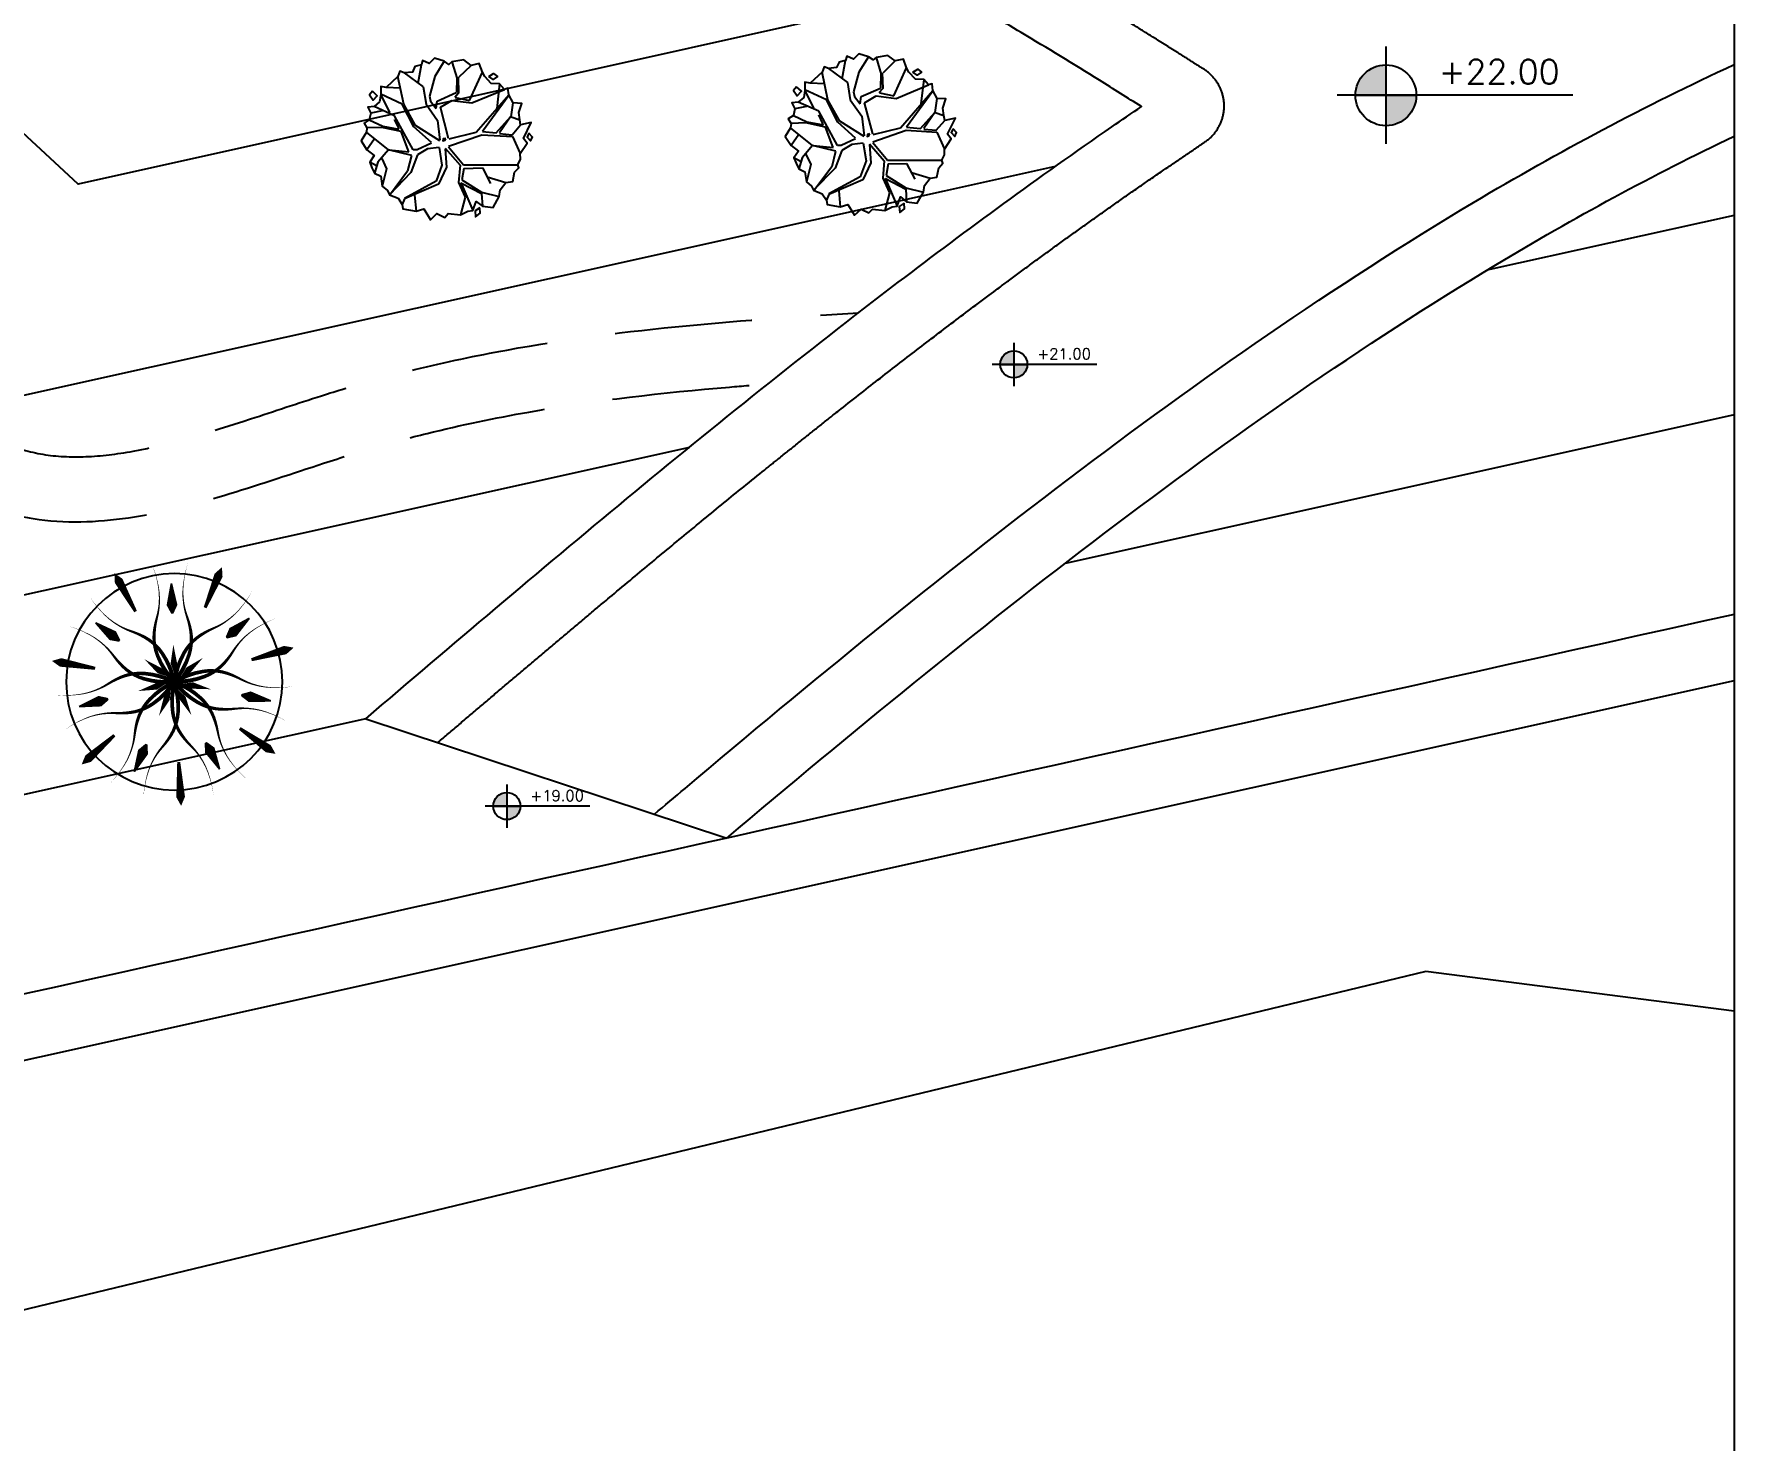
# Model space of a CAD drawing. Header units: millimetres. Extents: x 55520 to 96084, y -58491 to -49645.
# Drawn here: x 56016.4 to 56094.9, y -58036.9 to -57971.9 of the extents above; entities that cross this region are included whole.
import ezdxf
from ezdxf.enums import TextEntityAlignment as Align

# ---------------------------------------------------------------- set-up
doc = ezdxf.new("R2010")
doc.units = ezdxf.units.MM
doc.linetypes.add('HIDDEN', pattern=[9.524999999999999, 6.35, -3.175])
for name, color, linetype in [('Alvenaria Vista', 40, 'Continuous'), ('ARQ-COTAS', 1, 'Continuous'), ('ARQ-SÍMBOLOS', 2, 'Continuous'), ('ARQ-TEXTO2', 2, 'Continuous'), ('Caminhos Principais', 13, 'Continuous'), ('Curvas de Nível', 10, 'Continuous'), ('Limite Terreno', 20, 'Continuous'), ('Limites', 250, 'Continuous'), ('Projeção', 60, 'HIDDEN'), ('Árvores Existentes', 114, 'Continuous')]:
    doc.layers.add(name, color=color, linetype=linetype)
doc.styles.add('ATTR', font='romans.shx', dxfattribs={"width": 0.8, "height": 0.470416260033865})
doc.styles.add('ROMANS', font='romans.shx')

# ---------------------------------------------------------------- blocks, each defined once
blk = doc.blocks.new('Nível_Planta')
at = {"layer": 'ARQ-SÍMBOLOS', "ltscale": 0.1}
h = blk.add_hatch(color=1, dxfattribs=at)
h.dxf.hatch_style = 1
h.paths.add_polyline_path([(-0.2499999999998295, 0), (0, 0), (0, 0.25, 0.4142135623730951)])
h.paths.add_polyline_path([(0.2500000000000568, 0), (0, 0), (0, -0.25, 0.4142135623730952)])
at = {"layer": 'ARQ-SÍMBOLOS', "color": 1}
for p, q in [((0, 0.3999999999999773), (0, -0.3999999999999773)), ((1.5345611638636, 0), (-0.3999999999999773, 0))]:
    blk.add_line(p, q, dxfattribs=at)
at = {"layer": 'ARQ-SÍMBOLOS', "color": 1, "ltscale": 0.1}
blk.add_line((-0.25, 0), (0.25, 0), dxfattribs=at)
at = {"layer": 'ARQ-SÍMBOLOS', "color": 1}
blk.add_circle((0, 0), 0.2499999999999881, dxfattribs=at)
at = {"layer": 'ARQ-TEXTO2', "style": 'ROMANS'}
blk.add_attdef('NIVEL-ACABADO', text='', height=0.2, dxfattribs=at).set_placement((0.4323399719731924, 0.03380018974962695), align=Align.BOTTOM_LEFT)
blk = doc.blocks.new('árvore_media')
for p, q in [((55224.74150543669, -51939.89265414861), (55225.62411279669, -51940.5432243886)), ((55225.38142735669, -51940.37351302861), (55225.53585807668, -51939.52489606861)), ((55226.59154575669, -51939.35229702861), (55226.15370127669, -51940.0623655086)), ((55226.94811407669, -51939.38339974861), (55227.19079951668, -51940.17552646861)), ((55227.28458895669, -51940.08354182861), (55227.83619599669, -51939.54607238861)), ((55227.76454543669, -51941.1655795886), (55228.36030991669, -51939.8643187886)), ((55224.56499599669, -51940.5998349486), (55223.90299535669, -51940.57155974861)), ((55224.71942671669, -51941.33535110861), (55224.45466255669, -51940.0623655086)), ((55225.62411279669, -51940.5432243886), (55225.75652495669, -51941.33535110861)), ((55226.15370127669, -51940.0623655086), (55225.91101583669, -51940.96759302861)), ((55227.16872079669, -51940.7978215086), (55227.19079951668, -51940.11891590861)), ((55227.23495695669, -51940.09064070861), (55227.25703567669, -51940.82615686861)), ((55227.87487887669, -51941.2787405486), (55229.37532943668, -51940.65638534861)), ((55229.15466255668, -51940.40178822861), (55229.02225039669, -51941.53333766861)), ((55224.30017167669, -51941.8728205486), (55223.35138831669, -51941.44851206861)), ((55224.65325071668, -51941.33535110861), (55223.66030991669, -51940.8827072686)), ((55223.66030991669, -51940.9109824686), (55224.05748623668, -51941.73138438861)), ((55225.18283919669, -51942.38201478861), (55224.65325071668, -51941.33535110861)), ((55225.27109391669, -51942.32540422861), (55224.71942671669, -51941.33535110861)), ((55225.75652495669, -51941.33535110861), (55226.28611343668, -51942.09914246861)), ((55225.91101583669, -51940.96759302861), (55225.95511311669, -51941.19391494861)), ((55225.95511311669, -51941.19391494861), (55226.21993743669, -51941.53333766861)), ((55226.21993743669, -51941.53333766861), (55226.26403471669, -51941.19391494861)), ((55226.26403471669, -51941.19391494861), (55227.14670223669, -51940.7978215086)), ((55226.41852559669, -51941.47678726861), (55226.94811407669, -51941.1655795886)), ((55226.79362319669, -51942.91948422861), (55226.41852559669, -51941.47678726861)), ((55226.94811407669, -51941.1655795886), (55227.87487887669, -51941.2787405486)), ((55227.25703567669, -51940.82615686861), (55227.08046607669, -51941.02414342861)), ((55227.10254479669, -51941.02414342861), (55227.76454543669, -51941.1655795886)), ((55228.07346703669, -51942.63661190861), (55229.57391759669, -51940.9109824686)), ((55229.57391759669, -51940.93925766861), (55228.36030991669, -51942.6083367086)), ((55229.68425103668, -51941.9293709486), (55229.77250575669, -51941.2787405486)), ((55223.13072143669, -51942.0708071086), (55223.74856463668, -51942.3536794286)), ((55223.72648591668, -51941.6464986286), (55223.19689743668, -51941.75965958861)), ((55225.16076047669, -51943.4569536686), (55224.30017167669, -51941.8728205486)), ((55224.47674127669, -51942.41028998861), (55224.30017167669, -51942.04253190861)), ((55226.28611343668, -51942.09914246861), (55226.39644687669, -51943.00436998861)), ((55229.00017167669, -51942.66488710861), (55229.66217231669, -51941.9293709486)), ((55229.66217231669, -51941.9293709486), (55229.15466255668, -51942.66488710861)), ((55229.68425103668, -51941.9293709486), (55230.08142735669, -51942.0708071086)), ((55224.01332879669, -51943.4569536686), (55222.99830927669, -51942.63661190861)), ((55223.70440719669, -51942.41028998861), (55223.02038799669, -51942.4385651886)), ((55223.37346703669, -51942.94775942861), (55223.02038799669, -51943.4569536686)), ((55224.60909327669, -51942.6083367086), (55223.70440719669, -51942.41028998861)), ((55223.74856463668, -51942.3536794286), (55224.49875983669, -51942.49517574861)), ((55224.49875983669, -51942.49517574861), (55224.47674127669, -51942.41028998861)), ((55224.96217231669, -51943.5418394286), (55224.60909327669, -51942.6083367086)), ((55225.99927055669, -51943.11747078861), (55225.18283919669, -51942.38201478861)), ((55226.39644687669, -51943.03264518861), (55225.27109391669, -51942.32540422861)), ((55226.79362319669, -51943.28724230861), (55228.33823119669, -51942.74977286861)), ((55226.81570191668, -51942.94775942861), (55228.07346703669, -51942.63661190861)), ((55228.33823119669, -51942.74977286861), (55229.75042703668, -51942.83459846861)), ((55228.36030991669, -51942.6083367086), (55229.00017167669, -51942.66488710861)), ((55229.15466255668, -51942.69316230861), (55229.72834831669, -51942.74977286861)), ((55229.72834831669, -51942.74977286861), (55230.12552463669, -51942.29712902861)), ((55229.75042703668, -51942.83459846861), (55230.10350607669, -51943.62666502861)), ((55224.01332879669, -51943.4569536686), (55223.52789775668, -51944.02275846861)), ((55223.70440719669, -51943.85298694861), (55223.92507407669, -51944.33390598861)), ((55225.09458447669, -51943.7115507886), (55224.01332879669, -51943.4569536686)), ((55224.03540751668, -51943.4569536686), (55224.96217231669, -51943.5418394286)), ((55224.91801487669, -51944.41879174861), (55225.09458447669, -51943.7115507886)), ((55225.35934863669, -51943.68327558861), (55225.05042703669, -51944.50361734861)), ((55225.33726991669, -51943.4569536686), (55225.16076047669, -51943.4569536686)), ((55225.99927055669, -51943.1458061486), (55225.33726991669, -51943.4569536686)), ((55225.82270095668, -51943.40040326861), (55225.35934863669, -51943.68327558861)), ((55226.35228943669, -51943.34379270861), (55225.82270095668, -51943.40040326861)), ((55226.35228943669, -51943.34379270861), (55226.48470159669, -51944.1641946286)), ((55226.63919247669, -51943.3720679086), (55227.32321167669, -51944.1641946286)), ((55226.63919247669, -51943.40040326861), (55226.70536847669, -51944.24902022861)), ((55226.79362319669, -51943.31551750861), (55227.47764239669, -51944.13585926861)), ((55223.46172175668, -51944.1924698286), (55223.15280015668, -51944.02275846861)), ((55223.52789775668, -51944.02275846861), (55223.37346703669, -51944.53189254861)), ((55223.92507407669, -51944.33390598861), (55223.72648591668, -51945.12597254861)), ((55224.05748623668, -51945.55028102861), (55224.89599631669, -51944.41879174861)), ((55225.05042703669, -51944.50361734861), (55224.05748623668, -51945.52200582861)), ((55226.48470159669, -51944.1641946286), (55226.21993743669, -51944.89965062861)), ((55226.70536847669, -51944.24902022861), (55226.33027087669, -51945.0410867886)), ((55227.32321167669, -51944.1641946286), (55227.25703567669, -51944.95626118861)), ((55227.49972111668, -51944.30563078861), (55227.41146639669, -51944.84310022861)), ((55227.47764239669, -51944.13585926861), (55229.99317263669, -51944.13585926861)), ((55227.49972111668, -51944.30563078861), (55228.36030991669, -51944.27735558861)), ((55228.36030991669, -51944.27735558861), (55228.73540751669, -51945.0128115886)), ((55226.21993743669, -51944.89965062861), (55224.76358415669, -51945.69177734861)), ((55226.33027087669, -51945.0410867886), (55224.76358415669, -51945.7200525486)), ((55227.25703567669, -51944.95626118861), (55227.56595727669, -51945.6351667886)), ((55227.36736911669, -51944.95626118861), (55227.91897615669, -51946.25752198861)), ((55227.38938767669, -51944.98453638861), (55228.31615247669, -51945.4654554286)), ((55227.41146639669, -51944.84310022861), (55228.31615247669, -51945.40884486861)), ((55228.31615247669, -51945.40884486861), (55229.13258383669, -51945.60689158861)), ((55228.58097679669, -51944.70166406861), (55229.44150543669, -51944.95626118861)), ((55224.76358415669, -51945.7200525486), (55224.65325071668, -51945.97464966861)), ((55225.22693647669, -51945.55028102861), (55225.29317263669, -51946.2857971886)), ((55227.56595727669, -51945.6351667886), (55227.34529039669, -51946.45550854861)), ((55228.31615247669, -51945.4654554286), (55228.36030991669, -51946.05947526861))]:
    blk.add_line(p, q)
for points in [[(55223.90299535669, -51940.57155974861), (55223.66307727669, -51940.5255975086), (55223.66030991669, -51940.9109824686), (55223.60791055669, -51941.23277830861), (55223.35138831669, -51941.44851206861), (55223.05624335669, -51941.48033670861), (55223.19689743668, -51941.75965958861), (55223.13072143669, -51942.0708071086), (55222.89074319669, -51942.22289158861), (55223.02038799669, -51942.4385651886), (55222.99830927669, -51942.63661190861), (55222.75285647668, -51943.03619462861), (55223.02038799669, -51943.4569536686), (55223.35963023669, -51943.7080013486), (55223.15280015669, -51944.02275846861), (55223.24929679669, -51944.27380614861), (55223.37346703669, -51944.53189254861), (55223.66307727669, -51944.66274054861), (55223.72648591669, -51945.12597254861), (55223.96646415669, -51945.3346074286), (55224.05748623668, -51945.52200582861), (55224.46290447669, -51945.68822790861), (55224.65325071668, -51945.97464966861), (55224.68357135668, -51946.18322438861), (55225.29317263669, -51946.2857971886), (55225.64895887669, -51946.18322438861), (55225.95234575668, -51946.6782810286), (55226.25579279668, -51946.3954087086), (55226.61434639669, -51946.5722189486), (55226.77984655669, -51946.3954087086), (55227.34529039669, -51946.45550854861), (55227.69006735669, -51946.2893466286), (55227.91897615669, -51946.25752198861), (55228.07617423669, -51945.82966406861), (55228.36030991669, -51946.05947526861), (55228.84850831669, -51946.1125363886), (55229.13258383669, -51945.60689158861), (55229.17950863668, -51945.2992333486), (55229.44150543669, -51944.95626118861), (55229.75872911669, -51944.91029894861), (55229.84144911668, -51944.48593030861), (55230.03456271669, -51944.27380614861), (55229.99317263669, -51944.13585926861), (55230.11728271669, -51943.88481158861), (55230.10350607669, -51943.62666502861), (55230.42066959669, -51943.1422567086), (55230.25516943668, -51942.9300723886), (55230.61372303669, -51942.1875175086), (55230.12552463669, -51942.29712902861), (55230.08142735669, -51942.0708071086), (55230.03456271669, -51941.72783494861), (55230.17244943669, -51941.3035264686), (55229.77250575669, -51941.2787405486), (55229.57391759669, -51940.9109824686), (55229.53806223669, -51940.5962855086), (55229.37532943668, -51940.65638534861), (55229.15466255669, -51940.40178822861), (55228.76572815669, -51940.38410118861), (55228.46234127669, -51940.06591494861), (55228.36030991669, -51939.8643187886), (55228.21412111669, -51939.46473606861), (55227.83619599669, -51939.54607238861), (55227.49695375669, -51939.2879258286), (55226.94811407669, -51939.38339974861), (55226.80739983669, -51939.50011014861), (55226.59154575669, -51939.35229702861), (55226.14545935669, -51939.2172378286), (55225.89723919669, -51939.46473606861), (55225.59379215669, -51939.3232999086), (55225.53585807668, -51939.52489606861), (55225.23523855668, -51939.60623238861), (55225.12490511669, -51939.85373062861), (55224.74150543669, -51939.89265414861), (55224.54568463669, -51939.81835654861), (55224.45466255669, -51940.0623655086)], [(55228.65268751669, -51940.0623655086), (55228.87335439669, -51939.92092934861), (55229.04986383668, -51940.0623655086), (55228.85127567669, -51940.20380166861)], [(55223.27691023669, -51940.73772166861), (55223.13896335669, -51940.91453190861), (55223.30446351669, -51941.16209030861), (55223.49757711669, -51940.94990598861)], [(55226.66121103668, -51942.91948422861), (55226.55087759669, -51942.94775942861), (55226.52885903669, -51943.03264518861), (55226.61711375669, -51943.00436998861)], [(55230.50344975669, -51942.68257414861), (55230.42066959669, -51942.8593843886), (55230.58616975669, -51943.03619462861), (55230.66888975669, -51942.8593843886)], [(55228.23890703668, -51946.12312454861), (55228.01830031669, -51946.26456070861), (55228.04031887669, -51946.54749318861), (55228.26098575669, -51946.37772166861)]]:
    blk.add_lwpolyline(points, close=True)
at = {"style": 'ATTR', "width": 0.8, "flags": 9}
blk.add_attdef('ESTCODE', (55226.66121103668, -51942.91948422861), '', height=1.583206656000007e-05, dxfattribs=at)
blk = doc.blocks.new('tree 24')
at = {"flags": 128}
for points in [[(0, 0, 0.1, 0.08317695594695063, -0.09358984156401431), (-0.3396875094622374, 0.6250600342173129, 0.08317695594695063, 0.07, -0.1206317726676947), (-0.3790990011766553, 1.178753437357955, 0.07, 0.04943313029214821, -0.04298178090384141), (-0.2957643866539001, 1.498500943300314, 0.04943313029214821, 0.03, 0.04550626810400364), (-0.2185584446415305, 1.80097050324548, 0.03, 0.01654751941133939, 0.06549508129568554), (-0.2064771931618452, 2.229842395754531, 0.01654751941133939, 0, 0.053115242807668), (-0.3159650871530175, 2.746639209566638, 0, 0, 0)], [(0, 0, 0.1, 0.08317695594695063, 0.09358984156401431), (0.3844825783744454, 0.5985489096492529, 0.08317695594695063, 0.07, 0.1206317726676947), (0.4642746085301042, 1.147878393530846, 0.07, 0.04943313029214821, 0.04298178090384141), (0.4045429909601808, 1.472863407805562, 0.04943313029214821, 0.03, -0.04550626810400364), (0.3496602782979608, 1.780168598517776, 0.03, 0.01654751941133939, -0.06549508129568554), (0.3689704583957791, 2.208775847218931, 0.01654751941133939, 0, -0.053115242807668), (0.515953429043293, 2.716183525510132, 0, 0, 0)], [(-1.101116828620434, 2.649776423000731, 0, 0.2, 0), (-1.022240563295782, 2.459965075948276, 0.2, 0.07, 0), (-0.7119736755266786, 1.713325061486103, 0, 0, 0)], [(0.04684025887399912, 1.575548978638835, 0.05, 0.25, 0), (0.05278352927416563, 1.775460653589107, 0.25, 0.04, 0), (0.06764170620590448, 2.275239839334972, 0, 0, 0)], [(1.385143516585231, 2.512996381265111, 0, 0.2, 0), (1.285921577364206, 2.332982994732447, 0.2, 0.07, 0), (0.895623148418963, 1.624884139862843, 0, 0, 0)], [(0, 0, 0.09999999999999999, 0.08317695594695061, 0.09358984156401431), (-0.2282434143126011, 0.6737897237762809, 0.08317695594695061, 0.06999999999999999, 0.1206317726676947), (-0.607976982370019, 1.078674976713955, 0.06999999999999999, 0.0494331302921482, 0.04298178090384141), (-0.8993025524541736, 1.234599759802222, 0.0494331302921482, 0.03, -0.04550626810400364), (-1.173782236874104, 1.383292378857732, 0.03, 0.01654751941133938, -0.06549508129568554), (-1.496841176413, 1.665621934458613, 0.01654751941133938, 0, -0.053115242807668), (-1.80190609022975, 2.096901361830533, 0, 0, 0)], [(0, 4.656612873077393e-10, 0.1, 0.08317695594695063, -0.09358984156401431), (0.2768999151885509, 0.655296946875751, 0.08317695594695063, 0.07, -0.1206317726676947), (0.6852221861481667, 1.031332282349467, 0.07, 0.04943313029214821, -0.04298178090384141), (0.9871691344305873, 1.165537965483963, 0.04943313029214821, 0.03, 0.04550626810400364), (1.271786476485431, 1.293762616347522, 0.03, 0.01654751941133939, 0.06549508129568554), (1.614624560810626, 1.551714363973588, 0.01654751941133939, 0, 0.053115242807668), (1.950407995842397, 1.959532990120351, 0, 0, 0)], [(-1.202609369531274, 1.018959909677505, 0.05, 0.25, 0), (-1.355201042257249, 1.148249436286278, 0.25, 0.04, 0), (-1.736680221743882, 1.471473252633587, 0, 0, 0)], [(0, 0, 0.1, 0.08317695594695063, -0.09358984156401431), (-0.7004833109676838, 0.1241401676088572, 0.08317695594695063, 0.07, -0.1206317726676947), (-1.157950908876956, 0.4385492131114006, 0.07, 0.04943313029214821, -0.04298178090384141), (-1.355981293134391, 0.7030621478334069, 0.04943313029214821, 0.03, 0.04550626810400364), (-1.544324399903417, 0.9520108690485358, 0.03, 0.01654751941133939, 0.06549508129568554), (-1.872097410261631, 1.228853623382747, 0.01654751941133939, 0, 0.053115242807668), (-2.344410014338791, 1.465470083989203, 0, 0, 0)], [(0, 2.328306436538696e-10, 0.1, 0.08317695594695063, 0.09358984156401431), (0.7076853476464748, 0.07258855667896569, 0.08317695594695063, 0.07, 0.1206317726676947), (1.186917949467897, 0.3527059669140726, 0.07, 0.04943313029214821, 0.04298178090384141), (1.403759410604835, 0.6020308679435402, 0.04943313029214821, 0.03, -0.04550626810400364), (1.609801471233368, 0.8365415532607585, 0.03, 0.01654751941133939, -0.06549508129568554), (1.956939812749624, 1.088676494779065, 0.01654751941133939, 0, -0.053115242807668), (2.445289493538439, 1.290124093415216, 0, 0, 0)], [(1.2610182184726, 0.9457175332354382, 0.05, 0.25, 0), (1.421021028421819, 1.065713788499124, 0.25, 0.04, 0), (1.821028051897883, 1.365704422933049, 0, 0, 0)], [(-2.758213741704822, 0.7912207749905065, 0, 0.2, 0), (-2.560634708032012, 0.7345432833535597, 0.2, 0.07, 0), (-1.783439798280597, 0.5115972694475204, 0, 0, 0)], [(0.005332109518349171, 0.2138108565704897, 0, 0.15, 0), (0.01066421996802092, 0.4276217116275802, 0.15, 0, 0), (0.02148289047181606, 0.8614366977708414, 0, 0, 0)], [(-0.1638395423069596, 0.1374777001328766, 0, 0.15, 0), (-0.3276790836825967, 0.2749553993344307, 0.15, 0, 0), (-0.6601039674133062, 0.5538929966278374, 0, 0, 0)], [(0.1704885764047503, 0.1291400791378692, 0, 0.15, 0), (0.340977150015533, 0.2582801553653553, 0.15, 0, 0), (0.6868926947936416, 0.5203009984688833, 0, 0, 0)], [(2.828362543135881, 0.4838788082124665, 0, 0.2, 0), (2.625758543610573, 0.4492171338060871, 0.2, 0.07, 0), (1.828797474503517, 0.3128723182016984, 0, 0, 0)], [(0, 0, 0.1, 0.08317695594695063, 0.09358984156401431), (-0.6690974598750472, 0.2416531355120242, 0.08317695594695063, 0.07, 0.1206317726676947), (-1.222409503534436, 0.1972073025535792, 0.07, 0.04943313029214821, 0.04298178090384141), (-1.525954930111766, 0.06665731268003583, 0.04943313029214821, 0.03, -0.04550626810400364), (-1.813342785462737, -0.05523121426813304, 0.03, 0.01654751941133939, -0.06549508129568554), (-2.23550087492913, -0.1317792655900121, 0.01654751941133939, 0, -0.053115242807668), (-2.762893571518362, -0.1013902947306633, 0, 0, 0)], [(0, 0, 0.09999999999999999, 0.08317695594695061, -0.09358984156401431), (-0.5338008916005492, -0.4702597772702575, 0.08317695594695061, 0.06999999999999999, -0.1206317726676947), (-1.064842163585126, -0.6318915141746402, 0.06999999999999999, 0.0494331302921482, -0.04298178090384141), (-1.395116628147662, -0.6217967858538032, 0.0494331302921482, 0.03, 0.04550626810400364), (-1.707182583399117, -0.6138323675841093, 0.03, 0.01654751941133938, 0.06549508129568554), (-2.12799009308219, -0.6974869919940829, 0.01654751941133938, 0, 0.053115242807668), (-2.607466383837163, -0.9192279055714607, 0, 0, 0)], [(9.313225746154785e-10, -4.656612873077393e-10, 0.1, 0.08317695594695063, 0.09358984156401431), (-0.6061074715107679, -0.3724531945772469, 0.08317695594695063, 0.07, 0.1206317726676947), (-0.9163427362218499, -0.8327614939771593, 0.07, 0.04943313029214821, 0.04298178090384141), (-1.003532121889293, -1.151479451917112, 0.04943313029214821, 0.03, -0.04550626810400364), (-1.087419230490923, -1.452164577785879, 0.03, 0.01654751941133939, -0.06549508129568554), (-1.290782818570733, -1.829947992227972, 0.01654751941133939, 0, -0.053115242807668), (-1.643365840427577, -2.223332992754877, 0, 0, 0)], [(0, 0, 0.1, 0.08317695594695063, -0.09358984156401431), (0.03484448697417974, -0.710544517962262, 0.08317695594695063, 0.07, -0.1206317726676947), (-0.1698855506256223, -1.226505042053759, 0.07, 0.04943313029214821, -0.04298178090384141), (-0.3837006874382496, -1.478430056013167, 0.04943313029214821, 0.03, 0.04550626810400364), (-0.5844974601641297, -1.71744731022045, 0.03, 0.01654751941133939, 0.06549508129568554), (-0.7814628323540092, -2.09860567538999, 0.01654751941133939, 0, 0.053115242807668), (-0.9070473834872246, -2.611728532705456, 0, 0, 0)], [(-0.2096366761252284, -0.04237896937411278, 0, 0.15, 0), (-0.4192733531817794, -0.08475793700199574, 0.15, 0, 0), (-0.8446190739050508, -0.1707434289855883, 0, 0, 0)], [(0, 0, 0.1, 0.08317695594695063, 0.09358984156401431), (-0.08670619409531355, -0.706094671972096, 0.08317695594695063, 0.07, 0.1206317726676947), (0.0797488009557128, -1.235643899999559, 0.07, 0.04943313029214821, 0.04298178090384141), (0.2745708422735333, -1.502528702840209, 0.04943313029214821, 0.03, -0.04550626810400364), (0.4573531830683351, -1.755588395521045, 0.03, 0.01654751941133939, -0.06549508129568554), (0.6259210268035531, -2.150128557346761, 0.01654751941133939, 0, -0.053115242807668), (0.7136498866602778, -2.671060599386692, 0, 0, 0)], [(0, 0, 0.1, 0.08317695594695063, -0.09358984156401431), (0.6849760562181473, 0.1920818919315934, 0.08317695594695063, 0.07, -0.1206317726676947), (1.233557091094553, 0.1072968821972609, 0.07, 0.04943313029214821, -0.04298178090384141), (1.52674416359514, -0.04509887378662825, 0.04943313029214821, 0.03, 0.04550626810400364), (1.804450241848826, -0.187674910761416, 0.03, 0.01654751941133939, 0.06549508129568554), (2.219881089404225, -0.294886234216392, 0.01654751941133939, 0, 0.053115242807668), (2.748084076680243, -0.3031415399163961, 0, 0, 0)], [(9.313225746154785e-10, 0, 0.1, 0.08317695594695063, -0.09358984156401431), (0.5772512564435601, -0.4157747449353337, 0.08317695594695063, 0.07, -0.1206317726676947), (0.8529983470216393, -0.8975352579727769, 0.07, 0.04943313029214821, -0.04298178090384141), (0.9166496973484755, -1.22177534038201, 0.04943313029214821, 0.03, 0.04550626810400364), (0.9783261716365814, -1.527789399959147, 0.03, 0.01654751941133939, 0.06549508129568554), (1.153521880507469, -1.919431482441723, 0.01654751941133939, 0, 0.053115242807668), (1.476396798156202, -2.33754430571571, 0, 0, 0)], [(0, 9.313225746154785e-10, 0.1, 0.08317695594695063, 0.09358984156401431), (0.4979866156354547, -0.5080324583686888, 0.08317695594695063, 0.07, 0.1206317726676947), (1.015787865966558, -0.7080612457357347, 0.07, 0.04943313029214821, 0.04298178090384141), (1.345916362479329, -0.7221431937068701, 0.04943313029214821, 0.03, -0.04550626810400364), (1.657729323022068, -0.7370183430612087, 0.03, 0.01654751941133939, -0.06549508129568554), (2.071293573826551, -0.8512184615246952, 0.01654751941133939, 0, -0.053115242807668), (2.533272693865001, -1.107425093185157, 0, 0, 0)], [(0.2072636689990759, -0.05277581221889704, 0, 0.15, 0), (0.4145273333415389, -0.1055516264168546, 0.15, 0, 0), (0.8350582914426923, -0.212631965870969, 0, 0, 0)], [(-1.546469612978399, -0.3049267547903582, 0.05, 0.25, 0), (-1.742691586725414, -0.3436170275090262, 0.25, 0.04, 0), (-2.233246521092951, -0.4403427065117285, 0, 0, 0)], [(-0.0975731173530221, -0.1903234085766599, 0, 0.15, 0), (-0.1951462356373668, -0.3806468163384125, 0.15, 0, 0), (-0.3931187894195318, -0.7668065697653219, 0, 0, 0)], [(0.08796499017626047, -0.1949504400836304, 0, 0.15, 0), (0.1759299784898758, -0.3899008793523535, 0.15, 0, 0), (0.3544079614803195, -0.7854487224249169, 0, 0, 0)], [(1.525623740628362, -0.3962585035478696, 0.05, 0.25, 0), (1.719200710766017, -0.4465372971026227, 0.25, 0.04, 0), (2.203143132850528, -0.5722342798253521, 0, 0, 0)], [(-2.338319449685514, -1.663140254910104, 0, 0.2, 0), (-2.170818689279258, -1.544004584546201, 0.2, 0.07, 0), (-1.511939377523959, -1.075373701634817, 0, 0, 0)], [(2.14176688529551, -1.909609376103617, 0, 0.2, 0), (1.988345769234002, -1.772818391094916, 0.2, 0.07, 0), (1.384850000962615, -1.234738739556633, 0, 0, 0)], [(-0.7258066954091191, -1.399197352002375, 0.05, 0.25, 0), (-0.8178998222574592, -1.576732858899049, 0.25, 0.03999999999999999, 0), (-1.048132639378309, -2.020571624743752, 0, 0, 0)], [(0.6414034683257341, -1.439843804924749, 0.05, 0.25, 0), (0.7227871911600232, -1.62253668892663, 0.25, 0.04, 0), (0.9262464977800846, -2.079268897767179, 0, 0, 0)], [(-0.1576229184865952, -2.865122750285082, 0, 0.2, 0), (-0.1463319212198257, -2.659885506960563, 0.2, 0.06999999999999999, 0), (-0.1019177669659257, -1.852566340821795, 0, 0, 0)]]:
    blk.add_lwpolyline(points, format="xyseb", dxfattribs=at)
blk.add_circle((0, 0), 2.5)

msp = doc.modelspace()

# ---------------------------------------------------------------- linework, layer by layer
at = {"layer": 'Alvenaria Vista'}
msp.add_open_spline([(56094.92612865249, -57998.68221172806), (56031.34003288219, -58012.79891323464), (55967.7539371119, -58026.91561474122), (55904.16784134159, -58041.0323162478), (55893.91596421917, -58041.95878050558), (55883.66408709675, -58042.88524476337), (55873.41220997434, -58043.81170902117), (55861.01885438722, -58041.57253954795), (55848.62549880009, -58039.33337007472), (55836.23214321297, -58037.09420060149), (55828.33628042483, -58029.43784348386), (55820.44041763672, -58021.78148636623), (55812.54455484862, -58014.1251292486), (55812.78534374695, -57957.12472756385), (55813.02613264527, -57900.12432587911), (55813.2669215436, -57843.12392419438), (55812.74481686131, -57823.78181938421), (55812.22271217903, -57804.43971457404), (55811.70060749674, -57785.09760976387)], degree=3, knots=[20.32241631602053, 20.32241631602053, 20.32241631602053, 20.32241631602053, 21.30537573406695, 21.30537573406695, 21.30537573406695, 22.30537573406695, 22.30537573406695, 22.30537573406695, 23.30537573406695, 23.30537573406695, 23.30537573406695, 24.30537573406695, 24.30537573406695, 24.30537573406695, 25.30537573406695, 25.30537573406695, 25.30537573406695, 25.59336856947562, 25.59336856947562, 25.59336856947562, 25.59336856947562], dxfattribs=at)
at = {"layer": 'ARQ-COTAS'}
msp.add_lwpolyline([(55660.95969867166, -57785.09760976386), (56094.92612865249, -57785.09760976386), (56094.92612865249, -58110.98139725994), (55660.95969867166, -58110.98139725994)], close=True, dxfattribs=at)
at = {"layer": 'Caminhos Principais'}
msp.add_line((56031.69590104782, -58003.50077836167), (56048.38163219858, -58009.01552053171), dxfattribs=at)
for points, knots in [([(56031.69590104782, -58003.50077836167), (56039.65166073302, -57996.71880445921), (56047.7234249811, -57989.87479808429), (56059.51510791172, -57980.89027823625), (56062.80147514246, -57978.48224367097), (56066.62861939133, -57975.83949662531), (56067.08376261647, -57975.52772398193), (56067.54046767359, -57975.21751503174), (56066.8963528224, -57974.80973675639), (56066.25082736636, -57974.40447236914), (56064.40422618399, -57973.2563101749), (56063.19870156211, -57972.52010723635), (56061.08239221868, -57971.25626485619), (56060.17466487121, -57970.723647912), (56058.33394331843, -57969.65949478927), (56057.40320814253, -57969.12909160253), (56054.58517512967, -57967.53946840722), (56052.67206231649, -57966.48189976413), (56046.87154981475, -57963.28583257414), (56042.92313686707, -57961.12499036945), (56035.0835309658, -57956.5589168561), (56031.19155688075, -57954.15375777917), (56023.68813592739, -57948.8808128763), (56020.0747314691, -57946.01191312436), (56015.31034803231, -57941.41523348479), (56013.93593050257, -57939.97633202124), (56011.77681076441, -57937.48680488455), (56010.95413976537, -57936.47689792132), (56009.37473914685, -57934.39952144353), (56008.62150390804, -57933.33757270577), (56006.46670412875, -57930.09012275988), (56005.17012766918, -57927.84324932293), (56001.67929494898, -57920.95451163781), (55999.85365140176, -57916.13037928585), (55996.97077506666, -57906.22097805967), (55995.91318973145, -57901.13394053632), (55994.37319161808, -57890.88689580529), (55993.89119199427, -57885.72627492503), (55993.32308642196, -57875.30145373762), (55993.25403179785, -57870.05594540641), (55993.39580730584, -57859.72823967651), (55993.60699931756, -57854.64349001686), (55994.35620548476, -57840.95041359287), (55995.01853879047, -57832.49213562411), (55995.95500784548, -57815.9788016781), (55996.22880219237, -57807.92522368921), (55995.89940819479, -57798.26273601446), (55995.80972147017, -57796.4922358795), (55995.57509689002, -57792.92402981149), (55995.43151090579, -57791.13111994333), (55995.14177227755, -57787.92427705633), (55995.00320394555, -57786.51444454823), (55994.85633750242, -57785.09760976387)], [0, 0, 0, 0, 31.40967182436926, 31.40967182436926, 43.1663985300893, 43.1663985300893, 44.74718204518734, 44.74718204518734, 44.74718204518734, 47.08501669650386, 47.08501669650386, 51.41595088288815, 51.41595088288815, 54.63183452003631, 54.63183452003631, 57.84771815718447, 57.84771815718447, 64.27948543148078, 64.27948543148078, 77.14301998007342, 77.14301998007342, 90.00655452866606, 90.00655452866606, 102.8700890772587, 102.8700890772587, 108.3577789958825, 108.3577789958825, 111.9079407219941, 111.9079407219941, 115.4581024481057, 115.4581024481057, 122.558425900329, 122.558425900329, 136.6347641302528, 136.6347641302528, 150.7111023601767, 150.7111023601767, 164.7874405901006, 164.7874405901006, 179.46602611935, 179.46602611935, 194.1446116485995, 194.1446116485995, 219.5869132279437, 219.5869132279437, 245.029214807288, 245.029214807288, 250.7833820043278, 250.7833820043278, 256.5375492013677, 256.5375492013677, 261.0160036933236, 261.0160036933236, 261.0160036933236, 261.0160036933236]), ([(56045.03699277595, -58007.91009554906), (56045.50743354535, -58007.51391476172), (56045.97787431476, -58007.11773397438), (56046.44831508417, -58006.72155318704), (56046.44859968762, -58006.72131350879), (56046.44888429108, -58006.72107383054), (56046.44916889464, -58006.7208341525), (56052.26485890034, -58001.82316812504), (56058.12277612144, -57997.01492933276), (56070.21891671504, -57987.84596536362), (56076.45826241726, -57983.47905404959), (56086.83118659706, -57977.30030413723), (56090.84114698466, -57975.15503811157), (56094.92612865249, -57973.27666286918)], [-1.859501089012526, -1.859501089012526, -1.859501089012526, -1.859501089012526, -0.001124265792505942, -0.001124265792505942, -0.001124265792505942, 0, 0, 0, 22.97364612216142, 22.97364612216142, 45.94729224432285, 45.94729224432285, 60.00008743334989, 60.00008743334989, 60.00008743334989, 60.00008743334989]), ([(56048.38163219858, -58009.01552053171), (56054.1304423434, -58004.17417718), (56059.90025544723, -57999.43796646763), (56071.70661810281, -57990.47703053662), (56077.73583258853, -57986.24518419912), (56087.53458455422, -57980.35480767398), (56091.20486576798, -57978.35692875499), (56094.92612865249, -57976.58839793067)], [0, 0, 0, 0, 22.78498795391187, 22.78498795391187, 45.32296789783983, 45.32296789783983, 58.52127875432712, 58.52127875432712, 58.52127875432712, 58.52127875432712])]:
    msp.add_open_spline(points, degree=3, knots=knots, dxfattribs=at)
msp.add_rational_spline([(56035.0287244963, -58004.60229808834), (56039.0453818102, -58001.18162904432), (56043.08752494385, -57997.75903379864), (56050.58374015205, -57991.60979740277), (56054.01295691823, -57988.86857577533), (56061.32047162879, -57983.2730662467), (56065.2165925916, -57980.42256452936), (56069.22609519327, -57977.69917976834), (56069.22756368505, -57977.69818232088), (56069.22903219205, -57977.69718489049), (56069.23050069905, -57977.69618746009), (56069.64942019962, -57977.41165150316), (56070.06833970018, -57977.12711554622), (56070.48725920075, -57976.84257958929), (56071.05695355248, -57976.45563525439), (56071.37437074518, -57975.84446923891), (56071.36326873922, -57975.15588059673), (56071.35216673326, -57974.46729195453), (56071.01521217556, -57973.86667627148), (56070.4333398842, -57973.49829846375), (56070.00484806403, -57973.22702437205), (56069.57635624389, -57972.95575028034), (56069.14786442374, -57972.68447618862), (56069.14696672773, -57972.68390786582), (56069.14606903171, -57972.68333954302), (56069.14517133207, -57972.68277122448), (56067.41605814419, -57971.58809875675), (56065.67350401984, -57970.50925451318), (56062.50476647938, -57968.60807468061), (56061.08384062229, -57967.77859103387), (56058.19680955073, -57966.12746513195), (56056.73419286556, -57965.30716695674), (56052.30838745854, -57962.84845864356), (56049.30689160623, -57961.21247634616), (56043.30407707156, -57957.86831606229), (56040.30179257241, -57956.15957429164), (56033.26612167715, -57951.90154996325), (56029.27691082877, -57949.27910383447), (56022.4290131538, -57944.00156440928), (56019.4960061513, -57941.43317748907), (56015.65293219098, -57937.39374102785), (56014.54352068963, -57936.1322821974), (56012.43166107484, -57933.50448489028), (56011.43371254746, -57932.14056452053), (56009.56183604111, -57929.337048476), (56008.68599741261, -57927.89604744429), (56006.2274117678, -57923.47115355857), (56004.81352085859, -57920.38651753709), (56002.37475765992, -57914.02321307908), (56001.34947278081, -57910.74350634032), (55998.64626700587, -57900.25629079943), (55997.55297902413, -57892.82172596423), (55996.70755532537, -57882.51362797563), (55996.54444870432, -57879.61995399633), (55996.33810267162, -57873.87810175007), (55996.29520047844, -57871.02677267991), (55996.30799742044, -57862.53357347313), (55996.50483710242, -57856.95352290769), (55997.40094024807, -57839.5832833925), (55998.41272394731, -57828.06339133791), (55998.97382737804, -57813.639127886), (55999.05225840472, -57810.47984751302), (55999.07479592131, -57804.6273098439), (55999.03597050769, -57801.9290069308), (55998.86090886342, -57797.35846978959), (55998.75640615977, -57795.48009775422), (55998.49022687473, -57791.70446479386), (55998.32989599565, -57789.81140540652), (55998.06201163102, -57786.97512375902), (55997.96897296238, -57786.03731648721), (55997.87231359654, -57785.09760976386)], [1, 1, 1, 1, 1, 1, 1, 1, 1, 1, 1, 1, 1, 1, 0.9199349821218211, 0.9199349821218211, 1, 0.9199349821218211, 0.9199349821218211, 1, 1, 1, 1, 1, 1, 1, 1, 1, 1, 1, 1, 1, 1, 1, 1, 1, 1, 1, 1, 1, 1, 1, 1, 1, 1, 1, 1, 1, 1, 1, 1, 1, 1, 1, 1, 1, 1, 1, 1, 1, 1, 1, 1, 1, 1, 1, 1, 1, 1, 1, 1], degree=3, knots=[3.300706959681627, 3.300706959681627, 3.300706959681627, 3.300706959681627, 19.14623907177831, 19.14623907177831, 32.14471258892176, 32.14471258892176, 46.22327470809356, 46.22327470809356, 46.22327470809356, 46.22843102170491, 46.22843102170491, 46.22843102170491, 47.69936737099816, 47.69936737099816, 47.69936737099816, 48.68964620758234, 48.68964620758234, 48.68964620758234, 49.67992504416652, 49.67992504416652, 49.67992504416652, 51.21990037430463, 51.21990037430463, 51.21990037430463, 51.22312664293773, 51.22312664293773, 51.22312664293773, 57.43743641648989, 57.43743641648989, 62.38725511206221, 62.38725511206221, 67.33707380763452, 67.33707380763452, 77.23671119877916, 77.23671119877916, 87.13634858992381, 87.13634858992381, 100.8303463617395, 100.8303463617395, 112.0941348466441, 112.0941348466441, 116.9322560525302, 116.9322560525302, 121.7703772584163, 121.7703772584163, 126.6084984643025, 126.6084984643025, 136.2847408760747, 136.2847408760747, 145.9609832878469, 145.9609832878469, 166.6496982603537, 166.6496982603537, 174.7380564763099, 174.7380564763099, 182.8264146922662, 182.8264146922662, 199.0031311241788, 199.0031311241788, 233.856654957894, 233.856654957894, 243.7192596794803, 243.7192596794803, 252.2439901803481, 252.2439901803481, 258.2313245938099, 258.2313245938099, 264.2186590072718, 264.2186590072718, 267.1683496904802, 267.1683496904802, 267.1683496904802, 267.1683496904802], dxfattribs=at)
at = {"layer": 'Curvas de Nível', "color": 251}
for points in [[(56058.67014046247, -57969.85486112445), (56056.08111891428, -57970.42964785962), (56018.39934530393, -57978.79535020148), (55986.58600170779, -57949.27889458305), (55930.32312696376, -57905.49085337168), (55936.18076647874, -57892.02985575528), (55955.4056196686, -57877.02331979625), (55970.0637373942, -57819.8360561745), (55968.93958433554, -57788.92258461643), (55967.90048194161, -57785.09760976386)], [(56063.55463232021, -57977.98958759277), (56058.42986621828, -57979.12733307746), (56015.73984308384, -57988.60491314583), (56010.68373637905, -57983.91385171421)], [(56094.92612865249, -57980.24395403207), (56083.50102402886, -57982.78043295406)], [(56046.64769637817, -57990.96221262878), (56013.08034086377, -57998.41447609018), (56005.64387850099, -57991.51491802812)]]:
    msp.add_lwpolyline(points, dxfattribs=at)
at = {"layer": 'Curvas de Nível'}
for points in [[(56094.92612865249, -57989.46308288006), (56076.79186785012, -57993.48905654126), (56064.01549587179, -57996.32552931679)], [(56031.69590104784, -58003.50077836167), (56010.42083864369, -58008.22403903453), (56003.95872440306, -58002.22848224531), (56001.30684033284, -57998.0559982569)]]:
    msp.add_lwpolyline(points, dxfattribs=at)
at = {"layer": 'Limite Terreno'}
msp.add_lwpolyline([(56094.92612865249, -58001.75525467737), (55904.6298448278, -58044.0027901491), (55873.27811159224, -58046.83605277174), (55834.79965962018, -58039.88395860908), (55809.53918605566, -58015.38971247531), (55810.26675052827, -57843.15807106959), (55808.69951474908, -57785.09760976386)], dxfattribs=at)
at = {"layer": 'Limites'}
msp.add_lwpolyline([(56094.92612865249, -58017.01171127321), (56080.67748816108, -58015.19014701315), (55897.27385611117, -58059.45312620421), (55855.40275527539, -58059.24793678026), (55851.87487074071, -58110.98139725994)], dxfattribs=at)
at = {"layer": 'Projeção'}
for points, knots in [([(56008.09434181635, -57984.95573123655), (56008.27555147906, -57985.15112887798), (56008.45623582672, -57985.34542592576), (56009.26440352027, -57986.2088828155), (56009.88766296431, -57986.85939753759), (56011.40702791071, -57988.3389912895), (56012.30251270747, -57989.11873601615), (56013.78942169431, -57990.14981755242), (56014.38134025591, -57990.4906969346), (56015.56257828204, -57991.00752386817), (56016.14713941234, -57991.18016662611), (56017.4008024866, -57991.38700501699), (56018.06276281055, -57991.42045381082), (56019.45533192462, -57991.3651080602), (56020.18538804771, -57991.27611449482), (56022.6455070125, -57990.82767618122), (56024.48052627403, -57990.26694545444), (56027.44663585524, -57989.29684656716), (56028.54175977333, -57988.92684015346), (56030.36771021284, -57988.35026173814), (56031.09283256443, -57988.13345326128), (56032.53177527033, -57987.73092510064), (56033.24801781141, -57987.54364457299), (56035.38752617457, -57987.02011691474), (56036.80156200289, -57986.72218947273), (56041.01082260534, -57985.95229678017), (56043.77302364936, -57985.60417537719), (56049.18283608194, -57985.08580649291), (56051.83166589765, -57984.91212954376), (56054.4650725328, -57984.748548467)], [0.5482398590719976, 0.5482398590719976, 0.5482398590719976, 0.5482398590719976, 1.28779094556973, 1.28779094556973, 3.863372836709191, 3.863372836709191, 7.577631368335524, 7.577631368335524, 10.04659041696332, 10.04659041696332, 12.51554946559111, 12.51554946559111, 14.9845085142189, 14.9845085142189, 17.45346756284669, 17.45346756284669, 23.01153335093395, 23.01153335093395, 26.17956490579201, 26.17956490579201, 28.2490613198696, 28.2490613198696, 30.31855773394719, 30.31855773394719, 34.45755056210237, 34.45755056210237, 42.73553621841273, 42.73553621841273, 50.85437439045323, 50.85437439045323, 50.85437439045323, 50.85437439045323]), ([(56007.50796413427, -57988.70352158474), (56007.80662375071, -57989.01059883301), (56008.10846672641, -57989.3142016049), (56009.38550062773, -57990.55802824712), (56010.39641022258, -57991.44744770579), (56012.21001624929, -57992.70546907134), (56012.97089343268, -57993.14887377455), (56014.2250666079, -57993.69650722625), (56014.6892924863, -57993.86406478765), (56015.63454193917, -57994.12766627858), (56016.11232176797, -57994.22414191911), (56018.05377181747, -57994.48982543088), (56019.53196988548, -57994.40709287006), (56022.47703839757, -57993.93505309478), (56023.94807481048, -57993.54475542351), (56026.87107113199, -57992.65693673099), (56028.32322269116, -57992.15854160373), (56030.55774264157, -57991.43286706823), (56031.35588973897, -57991.18362692346), (56032.94550857438, -57990.72567927821), (56033.73683227295, -57990.51466515028), (56036.1019605743, -57989.93010960102), (56037.66694181428, -57989.60504526897), (56042.33891543269, -57988.7811505124), (56045.4232388069, -57988.43373875388), (56049.09764178321, -57988.12526339732), (56049.68878173905, -57988.07888933085), (56050.28005524094, -57988.03495734638)], [2.69024199453061, 2.69024199453061, 2.69024199453061, 2.69024199453061, 3.860175309177996, 3.860175309177996, 7.575320854566323, 7.575320854566323, 10.05447687014857, 10.05447687014857, 11.43188623920768, 11.43188623920768, 12.80929560826678, 12.80929560826678, 17.00204409767337, 17.00204409767337, 21.19479258707996, 21.19479258707996, 25.38754107648654, 25.38754107648654, 27.77772825594423, 27.77772825594423, 30.16791543540191, 30.16791543540191, 34.94828979431728, 34.94828979431728, 44.50903851214801, 44.50903851214801, 46.34225823606091, 46.34225823606091, 46.34225823606091, 46.34225823606091])]:
    msp.add_open_spline(points, degree=3, knots=knots, dxfattribs=at)

# ---------------------------------------------------------------- block references
at = {"layer": 'ARQ-SÍMBOLOS'}
for p, xscale, yscale, zscale, values in [((56078.83831923749, -57974.69413625419), 5.625, 5.625, 5.625, {'NIVEL-ACABADO': '+22.00'}), ((56078.83831923749, -57974.69413625419), 5.625, 5.625, 5.625, {'NIVEL-ACABADO': '+22.00'}), ((56061.64208484397, -57987.12842368522), 2.5, 2.5, 2.5, {'NIVEL-ACABADO': '+21.00'}), ((56038.21130021152, -58007.54097088055), 2.5, 2.5, 2.5, {'NIVEL-ACABADO': '+19.00'})]:
    msp.add_blockref('Nível_Planta', p, dxfattribs=dict(at, xscale=xscale, yscale=yscale, zscale=zscale)).add_auto_attribs(values)
at = {"layer": 'Árvores Existentes'}
for p in [(808.7256526738347, -6033.765210105274), (828.3290703445091, -6033.561332241115)]:
    msp.add_blockref('árvore_media', p, dxfattribs=at)
at = {"layer": 'Árvores Existentes', "xscale": -2, "yscale": 2, "zscale": 2}
msp.add_blockref('tree 24', (56022.84478822719, -58001.79927568752), dxfattribs=at)

doc.saveas('drawing.dxf')
